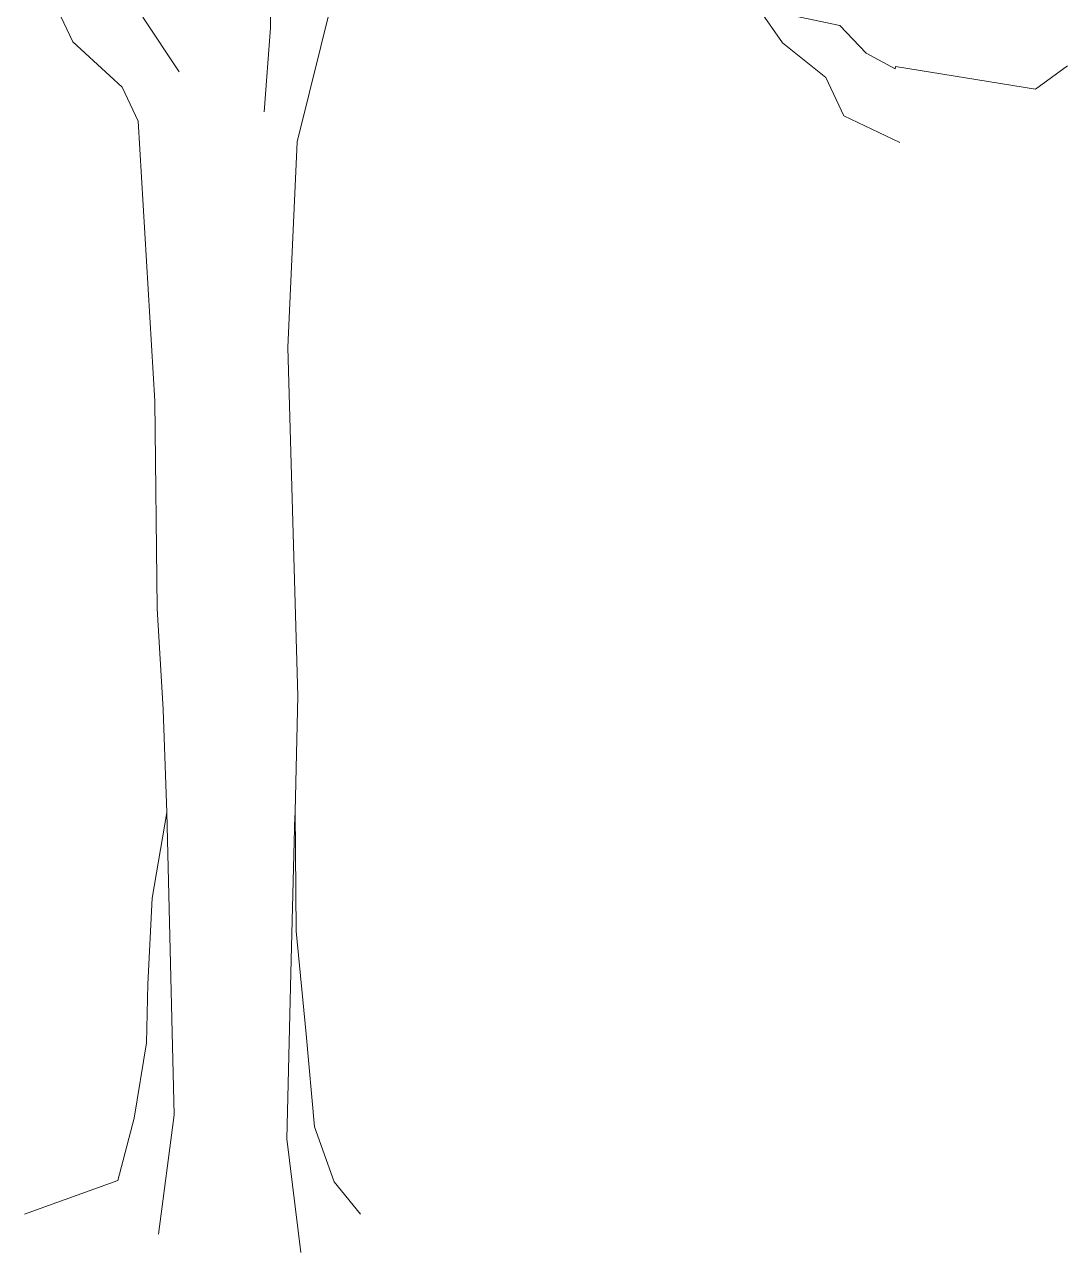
# Model space of a CAD drawing. Header units: millimetres. Extents: x -2481 to 45049, y -11067 to 11055.
# Drawn here: x 15174.6 to 15368.8, y 8323.2 to 8551.9 of the extents above; entities that cross this region are included whole.
import ezdxf

# ---------------------------------------------------------------- set-up
doc = ezdxf.new("R2010")
doc.units = ezdxf.units.MM
doc.layers.add('A-ELEWACJA CIENKA', color=11, linetype='Continuous', lineweight=13)
doc.layers.add('B-materiały', color=9, linetype='Continuous', lineweight=0)

# ---------------------------------------------------------------- blocks, each defined once
blk = doc.blocks.new('A$C2EBD462E')
at = {"layer": 'B-materiały'}
for p, q in [((-65.45, 315.67), (-65.53, 341.37)), ((-72.51, 285.33), (-85.56, 338.07)), ((-5.95, 326.66), (-12.84, 311.96)), ((-204.63, 318.89), (-216.86, 316.35)), ((-195.72, 320.23), (-201.66, 311.7)), ((-41.13, 303.99), (-31.48, 318.56)), ((-216.86, 316.35), (-223.93, 308.91)), ((-63.77, 293.37), (-65.45, 315.67)), ((-201.66, 311.7), (-213.16, 302.47)), ((-12.84, 311.96), (-25.95, 299.9)), ((-223.93, 308.91), (-231.65, 304.8)), ((-268.94, 299.4), (-277.44, 305.55)), ((-231.66, 305.36), (-268.94, 299.4)), ((-231.65, 304.8), (-231.66, 305.36)), ((-213.16, 302.47), (-217.93, 292.3)), ((-25.95, 299.9), (-30.19, 290.86)), ((-217.93, 292.3), (-232.84, 285.22)), ((-30.19, 290.86), (-34.7, 216.33)), ((-70.02, 230.64), (-72.51, 285.33)), ((-72.72, 137.84), (-70.02, 230.64)), ((-34.7, 216.33), (-35.32, 161.12)), ((-35.32, 161.12), (-36.88, 134.27)), ((-71.96, 107.13), (-72.72, 137.84)), ((-36.88, 134.27), (-37.87, 106.87)), ((-72.27, 75.28), (-71.96, 107.13)), ((-70.88, 64.14), (-71.93, 106.02)), ((-39.77, 26.38), (-37.87, 106.87)), ((-37.87, 106.87), (-33.95, 84.06)), ((-33.95, 84.06), (-32.82, 61.19)), ((-74.94, 47.84), (-72.27, 75.28)), ((-69.77, 20.04), (-70.88, 64.14)), ((-32.82, 61.19), (-32.43, 45.56)), ((-77.12, 23.21), (-74.94, 47.84)), ((-32.43, 45.56), (-29.13, 25.53)), ((-35.62, -5.36), (-39.77, 26.38)), ((-82.33, 8.55), (-77.12, 23.21)), ((-29.13, 25.53), (-24.8, 8.88)), ((-73.48, -10.22), (-69.77, 20.04)), ((-89.38, 0), (-82.33, 8.55)), ((-24.8, 8.88), (0, 0))]:
    blk.add_line(p, q, dxfattribs=at)

msp = doc.modelspace()

# ---------------------------------------------------------------- block references
at = {"layer": 'A-ELEWACJA CIENKA', "xscale": -0.7, "yscale": 0.7, "zscale": 0.7}
msp.add_blockref('A$C2EBD462E', (15174.63, 8330.33), dxfattribs=at)

doc.saveas('drawing.dxf')
